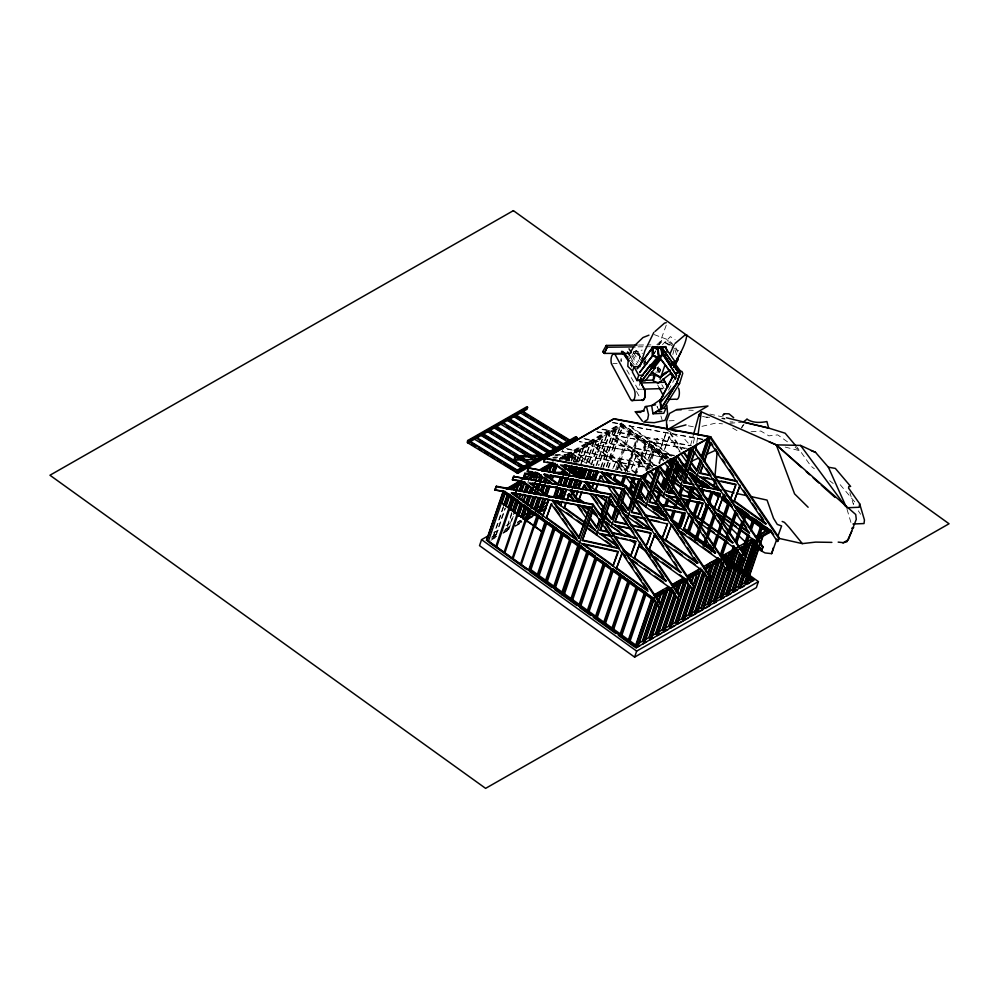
<?xml version="1.0" encoding="UTF-8"?>
<svg xmlns="http://www.w3.org/2000/svg" width="999" height="999" viewBox="0 0 999 999"><rect width="100%" height="100%" fill="white"/><g stroke="black" fill="none" stroke-linecap="round" stroke-linejoin="round"><path stroke-width="0.75" stroke-dasharray="5 3.75" d="M696.852 442.52L697.764 436.376M635.114 351.923L640.259 357.617L640.471 356.518L635.077 350.736L636.5 350.749L636.276 351.848L635.114 351.923L635.339 350.824L640.396 356.406M639.372 358.491L639.835 356.231L642.931 359.677M639.722 356.231L639.273 358.491L642.382 361.938M631.668 367.282L632.155 365.022L630.307 362.724M693.281 443.256L695.054 435.764M672.827 354.495L674.65 347.352L665.359 341.621L662.462 344.643M690.534 445.429L693.368 435.152M666.258 325.174L659.19 344.543M643.843 365.11L645.142 361.251M644.68 363.374L646.053 359.303M642.619 389.16L638.024 389.285L640.172 382.967M659.877 371.903L660.751 369.33A27.26 5.12 28.3 0 1 655.182 366.233M503.084 507.055L493.231 535.988L495.029 537.275L504.882 508.341M503.696 506.705L493.856 535.639L495.641 536.925L505.494 507.992M511.788 512.574L506.381 528.483L508.166 529.782L513.586 513.861M511.913 513.673L506.993 528.134L508.791 529.42L513.711 514.96M527.847 482.43L529.32 478.096M563.349 448.014L562.212 451.361L572.102 453.209L588.436 464.935M564.373 457.967L562.574 456.68L562.037 458.241L563.836 459.528L565.222 455.681L554.445 456.006M566.021 460.626L567.994 454.845L569.792 456.131L568.319 460.477M566.645 460.277L568.606 454.495L570.404 455.781L568.931 460.127M571.116 461.226L574.562 451.098L576.361 452.385L573.401 461.063M571.728 460.864L575.187 450.736L576.972 452.035L573.526 462.162M576.211 461.813L581.131 447.34L582.929 448.638L578.496 461.65M576.823 461.463L581.755 446.99L583.541 448.276L578.621 462.749M580.806 463.848L587.699 443.593L589.497 444.88L583.091 463.686M581.43 463.499L588.324 443.244L590.109 444.53L583.716 463.336M652.572 467.195L606.093 433.791L596.203 431.955L597.951 428.246M586.388 462.987L594.268 439.847L596.066 441.133L588.186 464.273M587.012 462.637L594.892 439.485L596.678 440.784L588.798 463.923M590.996 465.022L600.836 436.088L602.634 437.375L593.281 464.872M591.608 464.672L601.46 435.739L603.259 437.025L593.406 465.959M596.078 465.609L607.417 432.342L609.203 433.628L598.376 465.459M596.703 465.259L608.029 431.993L609.827 433.279L598.988 465.109M600.686 467.657L613.985 428.583L615.771 429.882L602.971 467.495M601.298 467.295L614.597 428.234L616.395 429.533L603.583 467.145M606.268 466.795L620.554 424.837L667.769 458.641M606.88 466.446L621.703 422.927L559.89 458.216M621.465 425.374L620.941 426.935L665.983 459.315M608.066 468.081L622.901 424.55M608.678 467.732L623.488 424.213L561.688 459.503M612.749 468.893L615.809 461.351L613.361 468.543M615.559 469.892L628.371 432.28L629.807 431.456L616.645 470.029M617.257 469.667L619.83 462.1L626.048 470.816M617.769 469.617L630.581 432.005L629.133 432.829M625.249 471.453L636.575 438.174L638.011 437.35L626.685 470.629M626.51 470.554L637.337 438.723L638.773 437.899L626.96 472.627M647.052 470.379L636.338 455.344L630.869 469.93L637.462 452.035L648.988 468.231M634.927 473.002L644.78 444.068L646.216 443.244L635.876 473.626M635.689 473.551L645.541 444.617L646.977 443.806L637.137 472.739M664.035 460.676L653.321 445.641L647.851 460.239L654.445 442.345L665.983 458.541M646.078 470.217L652.984 449.962L654.42 449.138L647.514 469.393M647.34 469.33L653.746 450.512L655.182 449.7L648.289 469.955M658.716 463.099L661.176 455.856L662.624 455.044L659.665 463.723M659.49 463.648L661.95 456.418L663.386 455.594L661.413 461.376M680.144 451.486L669.417 436.451L663.948 451.048L670.541 433.154L682.08 449.35M672.689 344.605L667.157 340.984L668.119 339.011L670.379 336.601L675.162 339.76M659.303 344.667L661.388 340.547L673.114 347.527M654.095 354.046L655.556 351.323M668.556 390.109L674.387 379.32M741.62 428.134L743.93 424.313M654.083 353.221L655.594 350.761M741.583 427.372L743.131 425.037M628.171 360.314L634.04 351.973L642.157 350.1M656.58 439.16L655.756 439.935L656.468 441.308L662.262 445.292L666.708 444.118L666.695 442.357L661.975 438.511L657.592 438.386L656.58 439.16L657.592 438.386M670.404 455.644L667.782 453.846L663.386 453.721L661.563 455.269L668.069 460.626M656.83 344.78L661.388 340.547M657.891 345.092L662.437 341.258L668.468 344.106L672.964 348.326M663.386 453.721L662.374 454.495M667.157 340.984L668.219 340.422M559.627 458.991L621.428 423.701L667.956 456.93M559.353 459.777L621.166 424.488L622.964 425.774L563.836 459.528M561.588 451.71L572.102 453.209M589.735 443.144L579.22 441.645L589.735 443.144L629.919 472.028M606.093 433.791L606.718 433.441L653.184 466.845M612.3 422.764L622.814 424.25L668.031 456.755M623.226 425L564.098 458.753L562.312 457.455M592.107 464.797L578.196 454.807L652.384 468.169M635.789 473.464L595.829 444.742L668.531 457.829M655.232 465.546L612.812 435.052L687 448.414M671.34 456.356L628.908 425.861L703.096 439.223M493.743 532.692L499.15 529.607M505.919 525.749L511.326 522.652M619.83 462.1L619.218 462.45L625.424 471.178M637.462 452.035L636.838 452.397L649.263 469.83M654.445 442.345L653.833 442.694L665.359 458.891M670.541 433.154L669.929 433.504L681.455 449.7M492.045 536.675L498.763 532.842M505.482 528.995L510.851 525.936M517.569 522.09L520.254 520.566M491.77 537.45L498.489 533.616M503.871 530.544L510.589 526.71M517.307 522.877L521.341 520.579M491.708 538.698L498.464 534.84M503.871 531.743L509.29 528.658M517.407 524.025L521.466 521.703M492.495 538.723L496.528 536.426M503.246 532.592L509.965 528.758M515.334 525.686L522.052 521.853M490.884 540.284L497.602 536.438M502.972 533.379L509.69 529.532M515.072 526.473L521.79 522.639M701.947 426.348L715.846 423.089L722.514 423.876M729.869 423.264L741.645 422.302M669.18 420.816L674.912 420.579L677.609 421.628M612.824 363.599L617.132 363.474M555.232 454.645L573.988 454.07L578.384 462.112M555.594 455.307L572.514 454.782L571.528 457.654L553.071 458.216M552.722 457.567L573.014 456.943L575.948 462.3M559.627 458.691L564.248 458.541L564.86 455.02L567.794 460.389M573.576 461.85L576.336 461.763M630.294 365.547L633.366 365.459M655.769 372.115L658.591 372.028L656.593 368.319M638.573 345.03L650.886 344.867M638.011 346.84L644.168 346.765M645.704 346.753L650.324 346.69M633.466 351.486L641.308 351.436M633.416 353.334L642.619 353.309M730.044 421.878L732.954 421.94M688.723 410.139L693.256 410.339M751.098 431.755L760.888 431.056L768.868 435.851L777.759 434.902L788.923 442.857M706.48 417.07L709.54 417.382M721.753 418.606L724.812 418.918M722.165 418.606L725.137 418.918M612.911 422.402L622.814 424.25M628.908 425.861L702.472 439.572M602.559 429.108L691.52 445.691M601.935 429.458L689.372 445.766M596.815 431.593L606.718 433.441M612.812 435.052L684.902 448.489M584.04 438.524L674.537 455.394M584.952 439.16L673.913 455.744M595.829 444.742L667.919 458.191M566.408 448.588L656.905 465.459M567.332 449.225L656.293 465.809M578.196 454.807L650.287 468.244M688.411 425.836L693.693 426.86M702.534 416.408L708.865 417.819M709.864 414.061L724.949 417.445M785.214 447.09L800.099 450.811L810.838 466.021L814.372 468.781M654.158 334.59L667.482 339.548L672.364 343.519M732.654 428.096L739.322 431.955M674.412 348.301L680.931 352.185M666.907 429.995L677.272 436.251M795.129 447.277L800.099 450.811L797.102 447.29M629.52 425.499L671.952 455.994M622.202 424.6L668.668 458.004M622.639 425.324L667.682 457.704M621.203 426.148L666.246 458.529M613.423 434.69L657.08 466.071M596.44 444.393L636.413 473.114M589.11 443.494L629.308 472.377M578.821 454.458L593.993 465.359M571.49 453.558L585.302 463.486M520.129 520.641L521.928 521.928M519.517 520.991L521.303 522.277M829.682 480.744L833.216 483.504M657.429 369.805L659.465 371.79M636.5 350.749L641.633 356.443M643.968 360.826L647.077 364.273M641.795 358.529L644.904 361.975M641.445 360.789L644.555 364.235M684.864 439.373L690.446 445.604M840.184 484.69L855.431 502.697L853.646 502.772L853.408 504.408L849.899 492.557M630.769 360.364L634.465 364.985M630.294 362.625L633.066 366.084M630.207 362.712L632.055 365.022M668.806 436.8L679.52 451.848M652.709 445.991L663.423 461.038M635.714 455.694L646.44 470.729M622.29 470.417L618.706 465.397L618.094 465.759L621.665 470.766M858.316 510.826L860.614 514.273M657.242 368.569L659.69 372.29M633.503 352.622L639.16 361.675M632.242 353.971L637.899 363.024M661.813 384.69L664.06 388.549M626.798 369.992L638.024 389.285M631.868 355.706L637.087 364.835M630.544 357.068L635.014 364.885M636.513 391.446L640.172 398.064M577.472 462.15L573.076 454.108L572.09 456.968L575.024 462.337M576.548 462.175L572.152 454.133L571.178 457.005L574.113 462.362M569.942 460.327L567.007 454.957L566.021 457.829L567.494 460.514M569.68 461.113L566.733 455.744L564.597 455.806L567.532 461.176M568.493 461.076L566.296 457.043L564.148 457.105L566.358 461.138M658.229 366.733L660.426 370.866M657.667 384.927L659.115 387.687M658.865 410.327L657.08 406.456L658.516 410.352M675.961 347.889L677.522 351.998M675.212 350.437L676.66 354.77M656.93 367.332L658.741 373.052M660.913 415.984L662.2 420.129M847.027 509.265L851.41 524.075M621.066 359.603L621.141 361.513A6.756 2.897 88.6 0 1 621.653 356.119M567.357 455.606L566.383 458.479L571.89 458.316L572.864 455.444L567.357 455.606M632.817 451.635L627.434 467.457L633.428 451.286L632.817 451.635M649.8 441.945L644.417 457.767L650.411 441.595L649.8 441.945M665.896 432.754L660.514 448.576L666.52 432.405L665.896 432.754M631.942 366.621L630.481 363.973L631.942 366.608M659.69 371.903L657.492 367.769L659.677 371.915"/><path stroke-width="1.5" d="M660.064 379.258L665.147 364.573M628.171 360.314L627.809 366.358L631.843 370.304M714.647 479.795L714.098 485.864L718.206 487.674M714.922 476.76L717.107 452.46M672.652 362.787L672.427 363.798L678.696 372.477L678.845 371.466L672.589 362.774L678.621 372.477L678.92 371.466L672.652 362.787L674.362 362.687L680.619 371.366L680.394 372.377L676.822 367.42M769.13 441.883L776.285 444.855L800.549 445.417L815.509 452.322L828.383 467.207L835.351 468.406L850.611 486.413L848.825 486.488L848.576 488.124L859.627 503.708L859.19 507.255L846.59 507.779M695.729 450.199L696.628 444.056M697.989 434.84L701.373 411.813L776.285 444.855L855.731 514.51L856.28 519.343L848.263 539.835L843.381 542.669L838.173 542.12M687.474 458.054L689.722 448.376M674.138 363.698L674.362 362.687M527.584 407.267L468.456 441.034L467.994 442.957L527.122 409.203L527.584 407.267L526.798 406.793L467.669 440.547L467.207 442.482L517.732 473.351L576.848 439.597L577.31 437.662L575.736 436.7L516.608 470.454L516.146 472.39L516.77 472.04M501.461 423.851L501.923 421.928L550.074 451.348M514.597 416.358L515.059 414.423L563.211 443.856M516.933 472.864L517.395 470.941L576.523 437.187M517.732 473.351L518.194 471.416L577.31 437.662M673.338 364.922L671.128 365.035L671.915 362.05L661.625 347.377L665.059 347.227L675.249 361.875L674.45 364.86M693.781 433.678L699.038 414.585L701.373 411.813M640.347 365.509L644.904 350.699L653.846 332.417M749.487 544.355L765.047 552.934L771.64 553.646L773.388 547.714M675.524 378.846L676.56 375.512L662.837 354.395L660.102 358.241L675.524 378.846L659.69 357.555L662.824 354.445L676.56 375.512M664.16 407.679L679.545 383.554L682.754 373.389L681.967 371.441L679.382 371.116L675.824 373.713M640.097 366.571L634.065 366.745L632.317 371.915L636.962 380.544L653.546 380.07L655.294 374.9L649.263 375.075M636.962 380.544L638.723 375.362L634.065 366.745M494.642 489.935L496.403 486.238L593.031 504.258L661.525 604.919L660.389 608.266L659.765 608.616L652.747 598.301L504.545 491.783L494.642 489.935L505.157 491.421L504.545 491.783M495.254 489.585L496.403 486.238M488.336 535.789L481.568 539.647L479.532 545.654L634.615 657.117L756.355 587.612L758.403 581.618L745.791 572.552M486.401 540.521L503.184 491.221L652.634 598.626L654.07 597.814M527.547 455.494L515.247 455.881L514.273 458.741L514.985 460.052L534.989 459.44M529.27 570.629L545.729 522.764L547.165 521.953L530.919 569.692L529.27 570.629L486.85 540.134L499.95 501.648L542.582 532.03L499.95 501.648M503.046 493.094L486.85 540.134M514.985 460.052L515.959 457.18L515.247 455.881M488.199 541.808L505.244 491.72L521.515 503.409M501.885 503.059L505.332 492.932L504.72 493.294M503.583 505.606L507.517 494.03M541.146 495.179L522.302 481.643L512.4 479.795L513.548 476.448L610.789 494.105L679.283 594.78L678.146 598.126L677.534 598.476L670.516 588.161L629.07 558.366M504.195 505.257L508.129 493.681M512.4 479.795L514.16 476.098M505.869 505.457L509.315 495.329M505.993 506.543L509.44 496.416M508.179 507.642L511.625 497.514M514.085 490.284L515.571 485.939M509.29 505.844L511.75 498.613M495.891 546.378L512.15 498.626M496.665 546.928L512.912 499.188M509.977 508.941L513.424 498.813M514.897 494.468L517.857 485.789M510.089 510.027L514.035 498.451M515.022 495.566L518.469 485.439M510.414 509.94L514.348 498.364M534.028 473.051L524.787 473.326L523.813 476.198L524.537 477.51L527.609 477.41M512.287 511.126L516.221 499.55M517.207 496.665L518.194 493.768M519.18 490.871L521.64 483.641M524.175 476.848L525.149 473.988L534.39 473.701M513.399 509.328L515.859 502.097M520.292 489.073L521.765 484.74M524.537 477.51L525.511 474.637L524.787 473.326M552.272 483.966L537.2 473.139L527.297 471.291L528.434 467.944L625.686 485.614L694.18 586.276L693.044 589.622L692.419 589.972L685.401 579.657L650.237 554.383M528.296 469.817L529.045 467.594M514.073 512.412L517.532 502.285M519.005 497.952L520.479 493.606M521.466 490.721L524.425 482.042M514.198 513.511L518.144 501.935M519.13 499.05L520.604 494.705M522.077 490.359L524.55 483.129M516.396 514.61L519.842 504.483M521.316 500.149L523.289 494.355M524.275 491.458L526.735 484.228M504.095 552.272L520.354 504.532M524.4 492.557L526.86 485.327M504.87 552.822L521.116 505.082M517.844 515.284L521.291 505.157M518.181 515.896L522.127 504.333M523.114 501.436L525.087 495.641M526.56 491.308L528.533 485.514M518.618 515.834L522.065 505.706M518.806 515.546L522.252 505.419M523.239 502.522L525.699 495.292M526.685 492.407L528.646 486.613M520.991 516.645L524.438 506.518M525.424 503.621L527.884 496.391M528.871 493.494L530.844 487.712M533.304 480.482L535.277 474.687M521.603 516.296L524.063 509.065M526.036 503.271L528.009 497.49M529.482 493.144L530.968 488.811M522.789 517.932L526.236 507.804M527.222 504.92L530.169 496.241M531.156 493.344L534.602 483.216M535.589 480.319L537.562 474.537M526.848 507.455L522.914 519.03L533.691 512.887M527.834 504.57L530.794 495.879M531.768 492.994L538.174 474.188M571.316 476.336L553.733 463.698L543.831 461.85L544.917 458.179L613.998 418.743L710.651 436.763L779.183 537.749L778.046 541.096L777.422 541.446L770.404 531.131L733.978 504.945M545.579 458.154L543.831 461.85M512.3 558.166L528.546 510.002M530.019 505.669L532.979 496.978M533.966 494.093L537.412 483.966M538.399 481.068L540.359 475.287M526.698 516.883L529.158 509.652M530.644 505.307L533.104 498.076M534.577 493.743L538.024 483.616M539.01 480.719L540.983 474.925M513.074 558.716L529.32 510.976M526.823 521.728L530.344 511.288M531.318 508.404L535.264 496.828M537.724 489.597L542.157 476.573M528.496 518.169L530.457 512.387M531.943 508.041L535.876 496.478M536.863 493.581L542.282 477.672M534.128 509.14L538.074 497.577M540.534 490.334L542.507 484.552M543.481 481.655L545.953 474.425M546.94 471.528L547.914 468.643M535.239 507.342L538.186 498.663M541.146 489.985L542.619 485.651M544.105 481.306L545.092 478.409M535.926 510.439L540.359 497.415M541.833 493.069L547.739 475.711M549.225 471.378L550.699 467.033M536.051 511.525L540.484 498.513M542.445 492.719L544.917 485.489M545.891 482.592L546.878 479.707M549.35 472.465L551.311 466.683M520.504 564.06L536.763 516.321M543.156 498.164L539.223 509.74L541.021 511.026L544.954 499.45M544.642 493.818L547.102 486.588M548.089 483.691L549.075 480.806M550.062 477.909L551.036 475.012M552.022 472.115L554.982 463.436M540.334 507.942L542.794 500.699M545.254 493.469L547.714 486.238M552.647 471.765L555.107 464.535M521.278 564.61L537.524 516.87M534.752 525.624L537.212 518.394M535.027 527.622L538.473 517.494M546.428 495.117L549.388 486.426M551.361 480.644L552.834 476.298M553.821 473.414L556.78 464.735M541.633 510.676L545.566 499.1M547.052 494.755L549.999 486.076M551.972 480.294L553.446 475.949M554.433 473.064L557.392 464.373M545.529 506.768L545.791 505.981L536.388 511.351M548.863 499.575L542.857 515.746L548.863 499.575L535.539 497.09M528.708 569.954L544.954 522.215M553.708 496.803L557.155 486.675M558.141 483.778L560.614 476.548M561.588 473.651L563.074 469.305M577.06 540.322L551.148 503.971L546.303 518.219L551.76 503.621M554.333 496.453L556.793 489.21M559.253 481.98L560.726 477.634M564.185 467.507L565.159 464.622M555.506 498.089L558.953 487.962M559.939 485.064L566.833 464.81M556.118 497.739L559.577 487.612M560.551 484.715L563.024 477.485M563.998 474.587L564.984 471.69M565.971 468.806L566.957 465.909M558.803 497.39L561.263 490.159M562.749 485.814L565.209 478.583M566.196 475.686L567.182 472.789M568.169 469.905L569.642 465.559M559.415 497.04L561.888 489.797M563.361 485.464L565.821 478.234M560.601 498.676L563.061 491.446M565.034 485.651L567.494 478.421M569.954 471.191L571.928 465.409M561.213 498.326L563.673 491.096M565.646 485.302L572.052 466.496M562.087 501.286L560.614 505.606L561.238 505.257L554.92 500.711M563.061 498.414L566.008 489.785M553.159 528.109L536.913 575.849L538.349 575.037M563.199 499.5L566.133 490.871M567.832 486.401L570.304 479.17M572.265 473.389L574.238 467.594M553.933 528.658L537.674 576.411L539.11 575.586L554.882 529.295M567.956 487.5L570.916 478.821M573.376 471.59L574.85 467.245M539.822 570.691L549.188 543.206M569.63 487.699L572.589 479.008M574.063 474.675L576.523 467.445M570.242 487.337L573.201 478.658M574.675 474.325L577.147 467.082M565.996 502.385L564.06 508.079L566.133 503.459M566.97 499.537L569.53 493.481L567.095 500.599M576.286 473.189L573.613 467.033M575.387 479.757L571.453 491.333L573.251 492.619M576.873 475.424L579.333 468.181M573.538 486.638L576.011 479.408M576.997 476.511L579.944 467.832M574.725 488.286L577.684 479.607M578.658 476.71L581.618 468.032M575.337 487.937L577.797 480.694M578.783 477.809L582.23 467.682M561.363 534.003L545.117 581.743L546.553 580.931M562.137 534.565L545.879 582.305L547.315 581.48L563.074 535.189M578.021 487.587L579.994 481.793M581.468 477.46L584.427 468.781M549.013 573.688L551.473 566.458M558.866 544.755L562.312 534.627M582.355 475.736L583.341 472.864L581.131 468.843M578.633 487.237L580.119 482.892M581.593 478.546L585.039 468.419M583.878 503.109L575.511 497.102L577.472 491.346M578.446 488.474L580.894 481.281M576.623 495.317L578.084 490.996M579.07 488.124L581.018 482.367M583.753 477.297L586.713 468.618M583.878 478.396L586.838 469.717M581.381 492.457L578.958 499.575L581.992 492.107M582.342 489.61L584.415 484.977L587.1 488.736M586.063 479.495L589.51 469.368M582.966 489.248L584.415 484.977M587.175 477.697L589.635 470.467M588.349 479.333L591.308 470.654M588.973 478.983L591.92 470.304M569.567 539.897L553.321 587.649L554.757 586.825L562.137 565.122M570.342 540.459L554.083 588.199L555.519 587.375L571.778 539.635M594.118 471.403L591.158 480.082L591.77 479.732M592.27 478.284L593.743 473.938M593.443 479.92L596.403 471.241M594.068 479.57L597.015 470.891M593.506 483.354L592.045 487.662L594.13 483.004M594.492 480.469L598.039 471.491L595.104 480.119M578.883 538.049L589.872 507.217L578.883 538.049L552.272 500.674L564.722 502.534M597.427 484.44L595.479 490.134L598.039 484.09M598.389 481.593L600.337 475.899L604.795 482.167M599.013 481.243L600.948 475.549M561.525 593.543L577.772 545.804M578.646 545.042L593.031 504.258M562.025 594.88L579.07 544.78M579.308 546.903L563.061 594.642L564.497 593.831L580.257 547.527M618.918 548.588L582.33 540.521L592.707 510.052M582.33 540.521L593.319 509.69L596.815 514.835M605.856 474.637L606.705 473.514L606.443 474.3M610.789 474.65L609.802 477.522L610.426 477.172L605.369 473.538M570.491 599.987L586.75 552.247M587.512 552.797L571.266 600.536L572.702 599.725L588.461 553.421M576.848 584.702L585.227 560.102M589.547 517.944L596.653 527.909L599.612 519.205M600.599 516.296L607.017 497.44M614.697 475.724L613.249 479.995L615.322 475.374M596.653 527.909L599.737 520.304M601.211 515.946L606.655 499.987M614.323 479.745L615.796 475.412M600.786 522.052L596.403 534.902L597.027 534.552L588.236 528.234M601.76 519.193L610.789 494.105M608.866 532.317L600.087 530.382L610.464 499.912M600.087 530.382L602.185 525.674M603.671 521.316L611.076 499.55M594.942 558.141L578.696 605.881L580.132 605.069M620.816 484.465L623.763 475.786M621.578 485.014L624.537 476.336M621.753 485.089L624.225 477.859M596.665 559.328L580.906 605.619L579.457 606.443L595.716 558.691L597.152 557.879M622.527 485.651L625.973 475.524M615.983 506.343L611.538 519.405L606.218 511.925M616.97 503.446L622.527 488.586L617.095 504.545M616.108 507.442L612.162 519.055L606.83 511.575M617.132 509.265L611.301 526.398L619.455 531.468M618.106 506.418L625.686 485.614M628.159 524.775L614.984 521.878L618.93 510.264M619.917 507.367L625.349 491.408M614.984 521.878L619.055 511.363M620.042 508.466L625.474 492.507M603.146 564.035L586.9 611.775L588.336 610.963M629.02 490.359L633.453 477.347M603.92 564.597L587.662 612.337L589.098 611.513L604.87 565.222M589.81 606.618L600.149 576.236M629.295 492.357L631.755 485.127M632.742 482.23L634.215 477.897M630.731 491.545L632.704 485.751M633.678 482.867L635.164 478.521M621.865 501.248L628.071 509.965L639.06 479.145L633.129 496.553M629.183 508.166L631.655 500.911M627.834 516.958L632.692 502.684M633.666 499.825L641.57 476.211L710.651 436.763M611.351 569.929L595.104 617.682L596.54 616.858M641.758 514.697L631.518 512.437L641.882 481.968M612.125 570.491L595.866 618.231L597.302 617.407L613.061 571.116M582.192 544.018L617.794 551.885L612.949 566.121L617.931 552.959M636.725 497.702L637.712 494.817M639.185 490.472L641.645 483.241M643.131 478.896L644.605 474.562M599 609.627L600.474 605.282M608.853 580.694L612.3 570.566M631.518 512.437L634.602 504.832M636.076 500.474L642.507 481.618M637.986 496.815L638.973 493.918M639.959 491.021L642.906 482.342M643.893 479.445L645.866 473.663M638.935 497.44L639.922 494.542M640.896 491.645L643.856 482.967M644.842 480.082L647.802 471.403M622.389 552.422L616.395 568.593L622.389 552.422L626.76 558.853M619.555 575.836L603.309 623.576L604.745 622.752L613.111 598.164M638.736 489.86L645.841 499.825L648.801 491.121M649.787 488.211L656.83 469.006M645.841 499.825L648.863 492.032M650.399 487.862L656.755 468.881M620.329 576.386L604.07 624.125L605.506 623.301L621.765 575.561M645.591 506.818L659.365 466.383L727.859 567.045L726.723 570.392L719.705 560.077L678.259 530.294M658.054 504.233L649.275 502.297L651.748 495.042M652.734 492.132L659.652 471.828M614.785 537.15L635.564 541.745L630.706 555.981L635.689 542.819M649.275 502.297L651.872 496.141M652.859 493.244L660.264 471.478L662.012 474.038M634.765 558.104L640.147 542.282L634.153 558.453L634.765 558.104L666.37 580.819M627.759 581.73L611.513 629.47L612.949 628.646L615.409 621.415M653.134 509.502L654.12 506.605M655.107 503.708L656.093 500.811M657.067 497.927L660.027 489.248M661.013 486.351L663.973 477.672M665.446 473.326L667.906 466.096M628.533 582.28L612.275 630.019L613.711 629.195L629.969 581.455M622.789 599.712L628.209 583.803M654.882 507.155L653.895 510.052L655.344 509.228L656.318 506.331M655.868 504.258L659.815 492.694M661.775 486.9L664.735 478.221M666.208 473.888L668.681 466.645M658.291 500.549L660.751 493.319M662.724 487.524L665.684 478.846M667.157 474.513L669.13 468.718M670.117 465.834L671.59 461.488M667.045 480.706L664.073 489.41L656.98 479.445M668.518 476.348L673.95 460.389M646.091 546.053L651.073 532.892L647.19 544.28M668.081 482.48L663.224 496.753L663.836 496.403M669.055 479.632L676.985 456.318L745.479 556.98L746.103 556.63L677.597 455.969M675.686 494.168L666.895 492.232L669.367 484.977M670.354 482.08L677.272 461.763M666.895 492.232L669.492 486.076M670.978 481.73L677.884 461.413M635.963 587.624L619.705 635.364L621.141 634.54M655.044 533.778L649.038 549.949L655.044 533.778L657.667 537.637M661.338 515.397L662.812 511.051M664.285 506.718L666.758 499.475M668.718 493.693L670.691 487.912M671.678 485.014L674.637 476.336M675.624 473.439L677.584 467.657M636.738 588.174L620.479 635.913L621.915 635.102L637.674 588.798M621.64 633.091L626.073 620.079M662.599 514.497L663.586 511.6M665.546 505.819L668.019 498.588M669.979 492.794L671.465 488.461M672.452 485.564L673.925 481.231M676.385 473.988L678.358 468.206M666.495 506.443L668.468 500.661M670.928 493.431L679.795 467.382M674.238 471.341L680.444 480.069L683.903 469.905M684.889 467.008L690.821 449.587M680.444 480.069L684.028 471.004M685.501 466.658L690.946 450.686M663.236 536.263L667.594 523.451L662.137 538.036L662.749 537.687L657.829 534.153M627.909 641.258L644.168 593.518M670.529 518.394L672.989 511.163M673.975 508.266L674.962 505.382M675.936 502.485L677.909 496.69M678.895 493.806L681.355 486.563M644.929 594.068L628.683 641.808L630.119 640.996L646.365 593.256M629.845 638.998L631.318 634.652M635.751 621.628L645.104 594.143M670.804 520.392L674.25 510.264M675.237 507.38L678.184 498.701M679.67 494.355L681.63 488.573M683.603 482.779L686.063 475.549M694.13 484.79L683.89 482.542L686.85 473.826M687.836 470.929L694.255 452.06M683.89 482.542L686.975 474.925M687.961 472.028L694.879 451.71M671.74 521.016L675.187 510.889M677.659 503.658L679.133 499.325M680.606 494.98L683.066 487.749M684.552 483.404L687.499 474.725M671.578 524.35L665.571 540.509L671.578 524.35L678.571 534.615M635.489 645.829L652.01 597.302M651.648 599.85L636.375 644.692L638.174 645.978L653.933 599.687M749.999 561.063L745.566 574.088L753.77 579.982L635.851 647.939L639.972 645.579M502.922 491.995L652.372 599.412L652.896 597.852L647.901 594.255M691.221 463.399L696.54 470.879L699.999 460.714M701.485 456.368L706.917 440.397L709.54 440.422M677.747 527.185L682.667 512.724M685.127 505.482L687.1 499.7M688.086 496.803L691.533 486.675M696.54 470.879L700.611 460.364M702.097 456.006L707.042 441.496M637.287 647.115L653.808 598.588L652.372 599.412M679.008 526.286L683.441 513.274M685.901 506.043L687.874 500.249M688.848 497.352L692.295 487.225M694.767 479.995L695.292 478.434L696.915 477.51L690.634 473.002M634.615 657.117L636.663 651.111L758.403 581.618M679.283 528.296L684.702 512.375M686.663 506.593L693.069 487.787M696.303 477.872L701.648 462.162M702.622 459.315L710.064 437.425L707.005 436.863M687.824 503.771L689.31 499.425M663.973 509.065L684.752 513.661L679.894 527.897L684.877 514.735M681.206 526.023L684.652 515.896M687.612 507.217L692.045 494.193M693.031 491.308L694.018 488.411M695.978 482.617L696.965 479.732M655.631 602.235L642.332 641.296L644.118 642.582L660.376 594.842M656.605 599.338L658.091 595.004M643.431 639.497L655.744 603.334M710.227 475.599L699.987 473.351L702.946 464.635M703.933 461.738L710.351 442.869M699.987 473.351L703.071 465.734M704.545 461.388L710.976 442.52L712.724 445.092M657.542 604.62L644.742 642.232L642.944 640.946L635.764 645.042M658.528 601.723L660.988 594.492M689.335 514.198L683.341 530.369L689.335 514.198L693.706 520.629M659.24 607.167L648.9 637.549L650.686 638.836L666.945 591.096M660.227 604.27L664.66 591.246M659.852 606.818L649.512 637.187L645.167 639.672M661.338 602.472L664.785 592.345M659.765 608.616L661.525 604.919M686.713 533.628L691.633 519.168M693.119 514.822L697.552 501.81M699.025 497.465L700.012 494.567M700.998 491.683L702.971 485.889M651.311 638.486L667.557 590.746M687.974 532.742L692.894 518.269M693.88 515.384L698.313 502.36M699.799 498.014L700.786 495.129M701.76 492.232L702.747 489.335M688.648 531.368L692.095 521.241M688.923 533.366L693.356 520.342M694.829 516.008L699.75 501.535M700.736 498.651L701.723 495.754M702.709 492.857L703.696 489.96M671.228 587.499L655.469 633.791L657.255 635.089L672.527 590.234M656.081 633.441L670.853 590.047M702.984 503.246L697.527 517.844L702.984 503.246L683.703 498.988M657.879 634.727L672.652 591.333M674.837 592.432L662.037 630.044L663.836 631.331L675.649 596.615M675.824 589.535L677.797 583.753M663.149 628.246L674.962 593.518M675.948 590.634L677.921 584.84M694.917 539.535L698.85 527.959M701.323 520.729L706.468 505.581M707.717 501.91L711.163 491.783M677.122 592.27L680.082 583.591M676.261 596.266L664.447 630.981L662.649 629.695L651.885 635.839M677.247 593.369L680.694 583.241M707.504 505.357L695.691 540.084L697.127 539.26L700.074 530.581M708.491 502.472L711.937 492.345M702.759 519.905L707.192 506.88M710.639 496.753L712.112 492.42M701.061 527.684L713.373 491.52M677.534 598.476L679.283 594.78M684.365 579.994L668.606 626.298L670.404 627.584L686.65 579.845M678.583 598.451L669.218 625.936L671.016 627.235L686.775 580.931M679.557 595.554L683.99 582.542M688.473 583.478L675.174 622.539L676.972 623.826L689.772 586.213M689.46 580.581L690.933 576.248M719.967 493.543L714.51 508.141L719.967 493.543L699.2 488.961M676.286 620.741L688.598 584.577M703.121 545.429L705.581 538.186M706.568 535.302L713.96 513.598M690.759 583.329L693.219 576.086M677.584 623.476L690.384 585.864M691.37 582.966L693.843 575.736M714.235 515.596L703.883 545.978L705.331 545.154L706.805 540.821M707.791 537.924L710.252 530.694M711.238 527.797L715.172 516.221M723.95 494.443L717.944 510.614L723.95 494.443L725.699 497.015M692.082 588.411L681.743 618.793L683.541 620.079L699.787 572.34M693.069 585.514L697.502 572.502M691.72 590.946L682.354 618.443L684.153 619.73L700.411 571.99M694.18 583.716L696.64 576.485M692.419 589.972L694.18 586.276M703.084 571.64L688.311 615.047L690.109 616.333L704.882 572.927M689.422 613.249L703.708 571.291M711.325 551.323L712.312 548.426M713.298 545.529L716.745 535.402M717.719 532.517L720.679 523.838M721.665 520.941L727.572 503.583M712.587 550.424L728.346 504.133M714.735 544.717L717.195 537.474M718.668 533.141L720.142 528.796M725.561 512.887L728.021 505.656M705.007 574.025L690.721 615.983L688.923 614.685L665.322 628.171M705.993 571.128L706.98 568.231M708.928 440.771L765.646 524.138L730.606 498.951L736.076 484.353L721.241 481.081M715.009 546.715L718.456 536.588M719.442 533.691L721.902 526.461M722.889 523.563L729.782 503.309M730.606 498.951L735.589 485.776M694.617 612.075L706.705 576.573M707.692 573.676L710.152 566.445M695.466 610.963L706.793 577.684M708.266 573.339L710.726 566.108M740.047 485.252L734.04 501.423L739.56 486.688M697.252 612.25L708.091 580.419M709.565 576.086L713.511 564.51M664.26 543.144L701.935 570.217L708.953 580.531L710.714 576.835L642.22 476.173M708.953 580.531L710.714 576.835M716.832 561.463L701.061 607.754L702.859 609.053L719.118 561.313M702.135 605.981L716.92 562.574M720.017 555.769L724.937 541.308M725.923 538.411L735.289 510.926M720.791 556.318L727.684 536.063M728.671 533.179L731.618 524.5M732.604 521.603L735.564 512.924M733.766 518.781L735.239 514.448M703.446 608.716L719.692 560.976M721.728 556.955L726.66 542.482M727.647 539.585L728.621 536.7M729.607 533.803L736.513 513.548M721.528 562.275L707.255 604.233L709.04 605.519L725.299 557.779M708.328 602.447L721.615 563.386M723.413 564.685L709.627 605.182L707.829 603.896M724.4 561.788L725.873 557.442M724.762 567.42L713.436 600.699L715.234 601.985L731.48 554.245M725.749 564.535L729.195 554.408M724.849 568.543L714.01 600.362L704.158 605.993M727.309 561.301L728.795 556.967M731.668 551.535L733.641 545.754M735.114 541.408L742.007 521.153M742.994 518.269L743.98 515.372M731.942 553.533L728.496 563.661L729.932 562.849L734.864 548.376M732.929 550.649L734.402 546.303M735.888 541.97L742.781 521.715M743.768 518.818L744.755 515.921M715.808 601.66L732.117 553.608M736.55 540.596L739.01 533.354M659.977 466.034L728.471 566.695L726.723 570.392M736.825 542.594L745.691 516.545M735.376 550.874L719.617 597.165L721.415 598.451L737.662 550.711M720.204 596.84L734.977 553.434M721.99 598.126L738.249 550.387L704.869 569.442M739.597 553.121L725.811 593.631L727.597 594.929L741.395 554.42M740.584 550.237L741.57 547.34M726.385 593.306L739.685 554.245M744.305 544.418L747.751 534.29M749.725 528.496L752.185 521.266M742.369 551.523L743.855 547.177M728.184 594.592L741.483 555.531M742.457 552.634L744.58 546.416M745.566 543.518L748.526 534.84M750.661 529.133L752.959 521.815M746.016 545.591L738.136 568.743L736.7 569.567M747.489 541.258L749.462 535.464M750.948 531.131L753.895 522.452M742.819 558.279L731.992 590.109L733.778 591.396L750.037 543.656M743.805 555.382L747.252 545.254M733.066 588.324L742.906 559.39M744.879 553.608L747.839 544.93M750.611 543.319L734.365 591.058L732.567 589.772M753.933 540.284L738.174 586.575L739.972 587.862L755.731 541.57M739.248 584.79L753.533 542.844M744.63 573.463L755.456 541.633M756.942 537.287L760.389 527.16M740.546 587.537L756.305 541.233M756.231 542.182L744.904 575.461L746.34 574.637L758.653 538.473M758.204 536.401L761.151 527.722M759.365 533.578L760.838 529.233M759.64 535.576L762.1 528.346M757.654 543.98L744.355 583.041L746.153 584.328L762.412 536.588M758.641 541.083L760.114 536.75M745.429 581.268L757.741 545.092M746.728 584.003L759.54 546.391M760.526 543.493L762.986 536.263M750.274 580.294L750.549 579.507L741.27 584.802M715.371 512.337L754.307 540.322L761.325 550.636L763.086 546.94L694.592 446.266M761.325 550.636L763.086 546.94M768.593 533.054L769.118 531.493L735.339 507.217M753.508 580.769L753.77 579.982M751.785 517.182L770.566 530.669L770.029 532.242L740.759 548.951M777.422 541.446L779.183 537.749M771.64 553.646L776.872 539.073M777.921 536.163L781.593 525.961L777.284 524.425L773.513 518.294L767.057 500.099L750.736 496.515M677.622 357.654L673.676 367.382L678.034 359.453L674.962 364.76M670.029 353.658L674.238 344.555M655.556 404.807L645.354 406.618L643.731 410.189L640.347 412.45L635.327 411.738L642.432 421.203M851.772 531.268L846.89 541.758L842.869 542.882M606.256 345.429L602.772 351.648L604.233 353.396L607.23 347.227L606.256 345.429L637.037 345.042M630.357 353.334L604.283 353.396L607.23 347.227L634.939 346.878M674.8 364.647C678.658 354.97 685.888 345.492 686.75 334.965L684.765 335.239L675.049 343.469M674.675 364.498L680.931 352.185M673.276 375.462L659.902 401.074L673.463 375.449M630.494 352.197L633.316 347.49M661.887 407.629L676.448 383.728L680.019 373.539L679.382 371.116M656.355 349.538L657.854 347.09L660.551 347.627M661.388 407.842L676.51 383.728L680.019 373.539L679.22 371.591L675.649 373.913M660.589 359.465L654.445 367.457L652.659 367.545L652.16 365.871L659.165 356.755L652.16 365.871L652.634 367.557L659.914 357.729M660.689 346.915L657.754 348.089L652.647 347.29L652.572 355.669L639.56 372.577L652.684 355.719L652.672 347.377L657.854 347.09L652.16 346.628L652.572 355.669L658.741 358.067L661.937 354.433L660.689 346.915L665.983 346.628L667.12 352.147M641.52 376.398L650.536 364.672L654.158 364.485M640.958 378.708L641.633 380.981L651.548 368.094L655.182 367.894L654.495 365.622M655.182 367.894L645.267 380.781L641.633 380.981L640.734 377.572M641.633 376.398L650.661 364.672L651.685 368.094L641.758 380.981M652.634 367.557L659.665 358.429M644.892 372.34L657.317 357.292M660.951 401.91L676.448 383.728L679.545 383.554M635.264 344.98L643.006 337.537L648.95 335.164M722.764 415.272L724.587 413.723L728.97 413.836L733.691 417.682M655.019 331.468L664.522 323.114L666.233 322.677M671.54 372.802L658.229 383.229L653.171 380.856L653.846 374.3L660.102 377.347L669.967 370.105M663.386 374.101L665.734 372.265M724.587 413.723L723.576 414.498M659.015 357.879L662.549 355.182L660.913 346.915L658.179 348.451L652.684 347.452L652.722 355.719L659.053 358.254L658.179 348.451M669.792 370.13L660.102 377.347L651.348 372.252M660.963 408.504L659.715 400.099L662.449 408.429L652.996 413.761L663.736 413.286L665.983 408.291L660.963 408.504L652.996 413.761L651.71 405.656L659.715 400.099L662.162 400M668.244 429.22L707.991 405.994L676.623 409.627L669.592 413.424L666.495 421.241L666.845 428.534M496.765 425.599L500.799 423.301M520.966 470.566L523.651 469.031M526.348 467.495L529.033 465.971M531.718 464.435L535.751 462.125M549.188 454.458L551.873 452.922M527.297 471.291L532.155 471.728M506.143 488.898L535.701 472.015M539.735 469.717L553.171 462.05M507.217 488.911L519.305 482.005M524.687 478.946L527.372 477.41M530.057 475.874L534.09 473.576M542.157 468.968L551.56 463.598M537.2 473.139L541.583 475.487M510.626 488.648L522.714 481.755M528.084 478.683L537.499 473.314M541.533 471.004L554.969 463.336M510.352 489.435L523.788 481.768M529.17 478.696L538.573 473.326M542.607 471.029L554.695 464.123M511.288 489.535L524.875 481.78M528.896 479.483L538.311 474.113M543.681 471.041L555.769 464.135M559.078 485.289L543.906 474.388L547.477 474.587M520.804 517.257L527.559 513.386M535.676 508.753L547.852 501.81M555.968 497.177L565.434 491.77M576.261 485.589L580.319 483.266M588.436 478.633L592.482 476.323M595.192 474.775L597.902 473.239M578.046 491.57L570.029 490.534L578.021 501.748M487.287 539.385L486.663 539.735L636.113 647.152M560.576 497.539L564.597 495.242M576.698 488.336L579.383 486.8M524.737 520.317L535.489 514.173M538.174 512.649L546.241 508.041M555.644 502.672L558.329 501.136M571.765 493.469L575.799 491.158M582.517 487.325L585.214 485.789M587.899 484.265L590.584 482.729M528.508 518.793L532.542 516.495M541.945 511.126L545.978 508.828M571.503 494.243L574.188 492.719M599.725 478.134L602.409 476.598M575.511 497.102L576.123 496.753L572.34 494.03M613.998 418.743L544.942 458.504L641.595 476.523L710.689 437.075L615.571 419.343M591.271 507.954L648.001 591.308L511.251 493.031L591.895 507.604M549.238 497.427L529.008 482.892L609.652 497.452M576.873 476.76L560.439 464.947L641.071 479.52M653.246 468.806L658.841 469.38M628.071 509.965L628.683 509.615L621.59 499.65M680.819 486.7L680.207 487.062L693.968 446.615L762.462 547.29M630.294 528.296L614.847 525.374L631.168 528.983M706.967 504.145L700.961 520.317L701.573 519.955M658.441 535.389L697.177 563.236L697.801 562.874L694.305 557.742M673.751 523.476L714.947 553.084L715.559 552.734L710.314 545.029M653.883 594.967L668.668 586.538M671.353 585.002L683.453 578.096M687.474 575.786L700.923 568.119M703.608 566.583L718.293 558.204M720.941 556.693L752.746 538.523M755.406 537.012L767.332 530.207L756.455 537.037M654.969 594.992L663.024 590.384M665.709 588.848L668.406 587.312M672.439 585.014L683.179 578.871M688.561 575.811L697.964 570.441M706.031 565.834L711.663 561.987L713.461 563.274L696.415 613.361L692.382 615.659M712.724 562.012L718.031 558.978M722.002 556.718L725.973 554.445M728.633 552.934L731.28 551.411M744.53 543.856L747.177 542.332M749.837 540.821L752.484 539.31M654.333 597.027L670.466 587.824M673.151 586.288L685.239 579.383M687.936 577.847L701.373 570.179M704.058 568.643L737.312 549.65M739.972 548.139L754.545 539.822M757.192 538.299L770.566 530.669M652.747 598.301L653.371 597.951L660.389 608.266M670.516 588.161L671.128 587.812L673.763 591.683M685.401 579.657L686.026 579.308L687.774 581.893M695.878 520.229L737.324 550.012L737.936 549.662L732.916 546.053M770.404 531.131L771.028 530.781L773.651 534.64M655.419 597.04L702.447 570.192M705.132 568.656L719.817 560.277M722.477 558.753L754.282 540.596M756.93 539.085L770.291 531.456M656.493 597.065L671.278 588.623M673.963 587.087L686.051 580.182M688.748 578.646L702.185 570.978M690.846 613.586L701.648 607.429M716.083 599.188L738.748 586.238M642.657 644.055L646.69 641.745M649.375 640.209L653.408 637.911M657.442 635.614L661.475 633.304M664.16 631.78L668.194 629.47M670.878 627.934L674.912 625.636M677.597 624.1L688.348 617.969M699.063 611.85L703.034 609.577M705.681 608.066L709.665 605.794M713.636 603.521L716.283 602.01M720.267 599.737L724.238 597.477M726.885 595.966L730.868 593.693M733.516 592.182L737.499 589.909M741.47 587.637L744.118 586.126M748.101 583.853L752.334 580.806L723.563 560.114M682.991 465.159L687.112 463.274M691.246 461.376L698.126 458.229M706.38 454.458L716.008 450.049M623.788 353.683L622.964 354.008A6.756 2.897 88.6 0 1 625.362 354.707L629.02 361.326L624.625 353.921L613.748 353.983M851.735 528.246L853.708 527.559M668.368 429.558L685.988 424.887M778.983 538.374L802.334 543.618L815.621 542.107L831.88 542.382M635.327 411.738L644.23 411.001M659.003 411.638L661.738 411.488M671.915 362.05L675.249 361.875M678.845 371.466L680.619 371.366M681.643 473.151L676.111 468.306L677.722 468.231M852.971 524.013L864.023 523.551L864.447 520.004L859.627 503.708M631.543 400.449A6.756 2.947 88.1 0 0 634.752 397.49A6.756 2.947 88.1 0 0 634.228 389.423L615.372 354.995A6.756 2.947 88.1 0 0 611.875 355.706A6.756 2.947 88.1 0 0 611.388 363.648L630.756 399.675L631.543 400.449L641.583 400.149A6.756 2.947 88.1 0 0 644.792 397.19A6.756 2.897 88.6 0 0 644.367 389.135L639.248 379.87M530.631 455.407L546.003 454.932M549.088 454.845L553.696 454.695M527.922 456.156L515.596 456.531L514.622 459.403L522.327 459.165M530.981 456.056L540.234 455.781M515.959 457.18L540.596 456.431M541.158 459.253L544.23 459.153M576.023 468.881L580.144 468.743M576.373 469.53L580.506 469.405M554.045 472.427L566.358 472.052M569.43 471.965L574.05 471.815M576.198 471.753L581.705 471.59M555.919 473.039L566.708 472.714M571.291 472.564L582.055 472.24M525.511 474.637L533.204 474.4M536.276 474.313L539.348 474.213M557.804 473.651L567.032 473.364M573.189 473.176L584.253 472.839L581.318 467.482M547.24 476.148L550.349 476.048M578.334 475.199L581.443 475.761L582.417 472.889L579.482 467.532M530.681 477.322L541.446 476.985M547.602 476.798L558.366 476.473M575.287 475.949L583.279 475.711M638.723 375.362L643.244 375.237M640.172 382.967L664.672 382.267M639.198 379.857L644.268 389.123L662.524 388.586M668.656 399.388L675.848 399.188A6.756 2.897 88.6 0 0 679.008 396.228A6.756 2.897 88.6 0 0 678.546 388.161M621.54 352.659L622.727 352.622M625.686 356.955L628.458 360.414L625.586 356.955L627.996 356.918M665.609 405.532L666.882 405.532L667.607 413.823L665.022 420.342L654.258 422.689L643.743 422.065L647.614 419.505L648.538 414.847L646.54 406.63L645.354 406.618M676.623 409.627L681.156 409.827M661.937 354.433L664.81 354.67M652.572 355.669L655.456 355.906M660.401 347.939L657.554 347.714L658.741 358.067L657.954 348.451M661.326 346.653L665.059 347.227M673.251 430.569L676.323 431.143M687.861 449.038L692.831 449.962L749.55 533.329L710.813 505.494M544.917 458.179L641.57 476.211M547.277 462.025L551.51 462.812M564.01 465.147L571.416 466.533M574.375 467.082L587.687 469.567M590.646 470.117L598.039 471.491M606.505 473.076L619.83 475.549M622.789 476.111L630.182 477.485M633.141 478.034L637.587 478.871M528.434 467.944L625.062 485.964L693.568 586.625M550.437 475.137L568.194 478.446M571.153 478.996L580.032 480.656M587.025 481.955L606.256 485.539M609.215 486.101L622.527 488.586M543.906 474.388L623.925 489.31L680.644 572.664L645.604 547.477M513.548 476.448L610.177 494.468L678.671 595.129M513.024 479.445L520.092 480.756M532.592 483.091L545.904 485.576M548.863 486.126L556.268 487.5M559.228 488.049L566.62 489.435M581.006 492.12L588.399 493.494M591.358 494.043L604.682 496.528M495.779 486.588L592.419 504.607L660.913 605.269M513.349 492.957L516.308 493.506M519.268 494.055L532.579 496.54M567.682 503.084L580.993 505.569M583.953 506.118L589.872 507.217M734.028 492.919L722.314 489.473M737.062 493.568L746.178 495.541M700.599 472.989L710.851 475.249M715.234 476.223L737.187 481.056M714.622 476.573L736.575 481.406M684.502 482.18L693.281 484.115M696.216 484.765L721.091 490.247M697.052 485.439L720.479 490.596M667.519 491.883L674.837 493.494M679.22 494.468L704.108 499.95M678.608 494.817L703.496 500.299M649.887 501.948L657.217 503.558M660.139 504.208L686.488 510.002M660.988 504.87L685.876 510.364M632.13 512.087L640.908 514.023M645.304 514.985L667.257 519.83M644.692 515.347L668.106 520.504M615.596 521.528L627.31 524.1M630.232 524.75L652.185 529.582M631.081 525.424L651.573 529.945M600.699 530.032L608.029 531.643M612.412 532.604L637.3 538.086M611.8 532.954L636.688 538.436M582.941 540.172L619.542 548.226M703.433 477.147L709.365 478.459M699.849 476.848L713.199 479.795M716.171 480.444L735.451 484.702M685.851 486.014L696.241 488.311M683.753 486.038L697.102 488.986M700.074 489.635L719.355 493.893M677.772 497.677L666.77 495.729L702.372 503.596M654.208 506.431L649.138 505.794L661.013 508.416M657.18 507.08L660.139 507.742M666.083 509.053L685.364 513.311M633.478 515.909L645.342 518.531M651.286 519.842L658.703 521.478M631.38 515.934L644.73 518.881M647.702 519.542L666.982 523.801M637.712 529.932L649.587 532.554M634.128 529.632L650.449 533.241M602.06 533.853L612.437 536.151M615.409 536.8L618.369 537.462M621.341 538.111L627.272 539.423M630.244 540.084L636.176 541.383M599.962 533.878L611.825 536.5M584.29 543.993L618.418 551.535M726.46 417.782L768.631 428.059L785.152 433.216L796.103 446.116M711.363 484.927L714.098 485.864L708.466 483.266M811.213 450.661L815.509 452.322M782.167 521.453L784.415 522.352L789.222 527.497L802.334 543.618M676.111 468.306L683.141 471.553M651.835 372.065L659.852 376.835M521.628 410.676L569.78 440.097M523.776 414.198L527.672 416.583M530.282 418.169L534.178 420.554M536.788 422.152L547.19 428.509M549.8 430.107L565.409 439.647M562.599 444.205L514.448 414.772L513.986 416.708L562.137 446.128M515.896 417.145L538.024 430.669M541.933 433.054L544.53 434.652M547.127 436.238L551.036 438.623M554.944 441.009L557.542 442.594M508.491 418.169L556.643 447.602M556.031 447.952L507.879 418.519L507.417 420.454L555.569 449.887M508.029 420.104L517.145 425.674M521.041 428.059L523.651 429.645M526.248 431.243L530.157 433.628M534.053 436.014L536.663 437.599M539.26 439.198L543.169 441.583M545.766 443.169L549.675 445.554M552.272 447.152L554.882 448.738M549.462 451.698L501.311 422.277L500.849 424.213L547.689 452.834M506.668 427.035L509.265 428.633M511.875 430.219L515.771 432.604M519.68 434.99L522.277 436.575M524.887 438.174L535.302 444.53M537.899 446.128L548.314 452.485M495.354 425.674L543.506 455.107M542.894 455.457L494.742 426.024L494.28 427.959L542.42 457.38M496.191 428.396L501.398 431.58M503.996 433.179L514.41 439.535M517.02 441.121L527.422 447.49M530.032 449.075L540.434 455.444M536.938 458.853L488.786 429.42L488.324 431.356L493.531 434.54M536.313 459.203L488.174 429.782L487.712 431.705L534.552 460.339M496.128 436.126L506.543 442.495M509.14 444.08L513.049 446.466M515.646 448.064L518.256 449.65M520.854 451.236L524.762 453.621M530.369 462.599L482.217 433.179L481.755 435.102L492.17 441.471M529.745 462.949L481.605 433.529L481.143 435.464L527.984 464.085M494.767 443.057L497.365 444.655M499.975 446.241L510.377 452.609M512.986 454.195L515.584 455.781M518.194 457.38L523.401 460.564M525.998 462.15L528.596 463.736M475.649 436.925L523.801 466.358M523.176 466.708L475.037 437.275L474.562 439.21L521.416 467.844M479.083 441.246L489.498 447.602M492.107 449.2L502.509 455.556M505.119 457.155L515.521 463.511M518.131 465.109L520.729 466.695M469.08 440.671L517.232 470.104M467.669 440.547L518.194 471.416M471.216 444.193L475.124 446.59M479.021 448.976L481.63 450.561M484.228 452.147L488.136 454.533M490.734 456.131L494.642 458.516M497.24 460.102L501.148 462.487M503.746 464.085L514.16 470.442M680.556 462.187L685.489 465.721M689.173 468.381L695.329 472.802M701.698 477.372L718.918 489.76M726.298 495.067L731.218 498.601M734.665 501.073L766.27 523.788M682.404 464.31L686.101 466.958M688.561 468.731L718.306 490.109M678.084 463.973L681.842 466.683M701.947 481.131L709.477 486.538M740.883 509.115L748.413 514.522M754.695 519.043L762.237 524.463M765.996 527.172L771.028 530.781M670.454 458.728L674.213 461.426M677.959 464.123L681.718 466.82M690.471 473.114L699.238 479.408M701.735 481.206L709.24 486.6M736.775 506.393L749.287 515.384M669.929 458.903L673.701 461.613M676.211 463.424L681.231 467.033M687.512 471.553L710.114 487.799M717.657 493.219L720.167 495.017M722.677 496.828L727.709 500.437M670.267 460.439L684.028 470.342M690.297 474.837L709.065 488.324M714.06 491.92L730.331 503.608M668.756 460.327L672.502 463.024M676.261 465.721L683.766 471.116M691.271 476.511L707.542 488.211M712.549 491.808L718.805 496.303M721.303 498.101L731.318 505.294M736.325 508.891L767.607 531.381M667.232 460.214L672.24 463.811M675.998 466.508L683.503 471.903M692.257 478.196L704.77 487.187M709.777 490.784L718.543 497.09M722.289 499.787L732.304 506.98M737.312 510.576L767.344 532.155M662 469.605L669.38 474.912M671.84 476.685L677.996 481.106M684.365 485.689L702.821 498.951M708.978 503.371L715.122 507.792M718.568 510.264L748.9 532.067M661.388 469.967L668.768 475.262M671.228 477.035L702.21 499.3M675.799 483.091L683.328 488.511M687.1 491.221L694.642 496.64M718.506 513.786L722.265 516.495M726.036 519.205L736.088 526.423M739.859 529.133L748.651 535.452M658.853 471.715L661.363 473.514M671.415 480.744L696.528 498.788M705.319 505.119L710.351 508.728M641.333 476.66L652.397 484.615M654.857 486.376L662.237 491.683M666.533 494.767L683.378 506.88M689.522 511.301L733.179 542.682M644.405 479.657L651.785 484.965M654.245 486.738L685.214 508.991M691.37 513.411L732.567 543.031L675.848 459.665L673.838 459.29L663.461 489.76L657.255 481.043M655.044 490.084L662.574 495.504M668.855 500.012L675.137 504.532M699 521.678L701.51 523.488M707.791 527.996L714.073 532.517M719.105 536.126L727.896 542.445M654.432 490.434L680.806 509.39M688.336 514.81L692.107 517.519M607.092 472.864L610.876 475.586M614.66 478.296L634.827 492.794M639.872 496.428L642.394 498.239M653.746 506.393L666.358 515.459M671.39 519.08L680.219 525.424M684.003 528.146L713.011 548.988M721.827 555.332L735.701 565.297M738.224 567.107L743.268 570.741M606.118 473.851L611.126 477.447M613.548 479.195L623.638 486.451M627.397 489.148L633.653 493.643M638.648 497.24L642.407 499.937M652.422 507.13L666.183 517.02M672.439 521.515L678.696 526.023M683.703 529.62L712.487 550.299M724.999 559.29L727.497 561.088M729.994 562.887L743.768 572.789M613.861 479.645L621.241 484.952M627.397 489.373L633.541 493.793M637.237 496.441L643.393 500.861M648.913 504.832L665.759 516.933M671.902 521.353L680.519 527.547M683.953 530.019L715.559 552.734M602.222 472.065L620.629 485.302M629.245 491.483L634.165 495.029M636.625 496.79L667.594 519.055M728.296 564.497L737.05 570.791M638.673 501.048L646.216 506.468M653.746 511.888L658.778 515.496M681.38 531.743L685.152 534.453M688.923 537.162L697.714 543.481M702.734 547.09L711.525 553.409M717.806 557.917L720.316 559.727L723.825 564.885M595.354 470.704L597.864 472.515M605.406 477.934L614.198 484.253M619.218 487.862L621.728 489.66M625.499 492.37L628.009 494.18M635.551 499.6L664.435 520.354M670.716 524.875L673.226 526.673M562.312 465.509L580.019 478.221M586.338 482.767L592.657 487.312M596.103 489.785L601.023 493.319M619.467 506.58L625.624 511.001M631.992 515.584L651.673 529.732M666.196 540.159L697.801 562.874M585.726 483.116L597.939 491.908M604.095 496.328L606.555 498.089M610.252 500.749L612.712 502.509M620.092 507.817L651.061 530.082M556.855 465.147L564.385 470.566M599.562 495.841L604.582 499.45M610.864 503.971L615.884 507.579M625.936 514.797L628.446 516.608M635.988 522.027L642.27 526.535M674.924 550.012L682.454 555.432M688.736 559.939L695.017 564.447M576.336 479.945L581.356 483.553M597.689 495.292L606.48 501.61M608.99 503.421L615.272 507.929M622.814 513.349L642.906 527.797M654.208 535.914L659.228 539.522M544.517 474.038L559.69 484.94M579.57 499.225L584.49 502.759M598.026 512.487L601.71 515.134M604.17 516.908L610.327 521.328M615.459 525.024L633.915 538.286M649.662 549.6L681.268 572.315M598.638 513.723L630.844 536.875M639.447 543.056L641.907 544.83M547.864 480.007L550.374 481.805M559.165 488.124L565.446 492.644M584.29 506.181L589.31 509.802M605.631 521.528L609.402 524.238M639.547 545.904L645.829 550.424M654.62 556.743L658.391 559.452M662.162 562.15L670.953 568.481M679.745 574.8L684.765 578.409M556.031 486.675L564.835 492.994M567.345 494.805L572.365 498.414M582.417 505.631L588.698 510.152M592.457 512.862L597.489 516.471M603.771 520.979L625.112 536.326M630.144 539.935L635.164 543.556M638.935 546.253L646.465 551.673M530.894 483.441L549.862 497.077M564.672 507.729L584.353 521.878M588.049 524.525L595.429 529.832M600.574 533.528L617.794 545.904M622.714 549.438L631.331 555.631M553.034 500.149L584.977 523.114M587.437 524.875L618.406 547.14M623.326 550.674L665.759 581.168L609.04 497.814M524.175 482.192L532.966 488.511M537.986 492.12L540.509 493.931M566.883 512.887L571.903 516.495M576.923 520.104L584.465 525.524M605.819 540.871L610.839 544.48M632.192 559.827L637.212 563.436M644.755 568.856L649.775 572.464M654.807 576.073L663.598 582.392M546.166 498.788L548.676 500.599M556.218 506.006L583.853 525.874M586.363 527.672L613.998 547.539M621.528 552.959L625.299 555.669M694.879 611.288L696.678 612.574M511.863 492.682L543.468 515.397M546.915 517.869L576.435 539.085M582.817 543.668L613.561 565.771M617.007 568.244L647.352 590.047M508.928 494.13L517.719 500.449M524 504.97L530.282 509.478M534.053 512.187L542.844 518.506M549.113 523.026L556.655 528.434M562.937 532.954L569.218 537.462M572.989 540.172L581.78 546.49M588.061 551.011L595.591 556.431M601.873 560.938L608.154 565.446M613.174 569.068L624.475 577.185M626.997 578.995L634.527 584.415M640.809 588.923L647.09 593.443M524.013 505.219L546.54 521.403M549.038 523.201L570.317 538.486M572.814 540.284L585.327 549.288M587.837 551.086L595.342 556.48M597.839 558.279L610.352 567.27M612.862 569.068L620.367 574.462M622.864 576.261L645.391 592.457M533.266 513.136L535.064 514.423M532.654 513.486L534.44 514.772M526.086 517.232L527.872 518.531M529.945 568.993L562.474 592.37M563.723 593.269L637.549 646.341M489.448 542.707L526.985 569.692M529.482 571.49L552.01 587.674M554.52 589.485L577.035 605.669M579.545 607.467L590.796 615.559M593.306 617.357L615.834 633.553M618.331 635.352L634.602 647.04M481.568 539.647L636.663 651.111M704.42 496.453L709.253 500.087M685.164 480.169L689.61 484.065M694.043 487.962L698.476 491.858M801.635 467.544L776.285 444.855L794.567 493.856L808.129 507.255M806.243 471.678L809.702 474.775M813.161 477.872L818.93 483.029M821.228 485.089L835.064 497.465M717.02 514.76L745.591 542.207M625.386 356.106L621.528 351.461L622.951 351.523L627.534 357.23M624.55 354.907L626.385 357.192M621.778 351.548L626.348 357.267M602.946 351.648L604.283 353.396M800.549 445.417L845.666 506.53M683.853 451.835L689.173 459.315M690.946 461.8L697.165 470.517M683.229 452.185L688.561 459.665M680.419 453.096L686.675 461.875M689.347 465.634L694.705 473.151M667.757 461.026L672.19 467.257M673.963 469.742L681.056 479.707M667.132 461.376L671.578 467.607M665.209 463.536L670.566 471.066M673.251 474.825L678.608 482.342M650.761 470.729L655.207 476.948M650.149 471.078L654.582 477.31M647.327 471.99L652.697 479.508M656.268 484.515L661.625 492.032M631.368 478.296L636.688 485.764M639.36 489.51L646.453 499.475M629.87 477.397L636.962 487.362M630.319 481.693L634.79 487.962M639.26 494.23L641.932 497.989M625.237 475.774L635.963 490.821M637.749 493.331L644.005 502.097M610.052 483.454L602.072 472.24L601.46 472.602L608.553 482.567M612.712 487.187L619.817 497.152M611.213 486.301L619.205 497.514M608.091 485.564L609.877 488.074M614.348 494.343L617.032 498.101M622.389 505.619L625.961 510.639M607.479 485.926L618.194 500.961M620.879 504.72L626.236 512.237M585.539 481.68L591.745 490.397M595.304 495.379L604.17 507.842M584.927 482.03L591.133 490.759M593.793 494.493L603.558 508.191M592.457 496.266L597.814 503.783M601.386 508.791L603.171 511.301M583.803 485.327L587.375 490.347M590.059 494.105L602.559 511.65M605.244 515.409L609.702 521.678M570.641 490.184L578.633 501.398M582.18 506.381L587.499 513.848M590.172 517.594L597.265 527.559M580.681 505.482L587.774 515.447M570.417 494.742L573.988 499.75M578.458 506.018L582.03 511.026M568.906 493.831L574.263 501.361M576.947 505.119L585.876 517.644M588.561 521.403L594.817 530.182M552.884 500.324L579.507 537.699M554.445 507.38L559.802 514.91M562.487 518.668L566.945 524.937M571.416 531.193L576.773 538.723M671.128 365.035L662.462 352.322L661.887 349.488M710.064 437.425L778.571 538.099M715.346 448.951L718.843 454.083M722.339 459.215L724.962 463.074M729.332 469.493L733.691 475.924M743.543 490.384L750.536 500.661M752.284 503.234L756.655 509.652M759.277 513.511L763.648 519.93M699.25 458.141L701.86 461.988M706.231 468.406L710.601 474.837M713.224 478.683L716.72 483.828M728.321 500.861L731.817 506.006M735.314 511.138L737.936 514.997M742.307 521.416L746.678 527.834M760.189 547.702L761.937 550.287M682.255 467.832L685.751 472.977M689.248 478.109L691.87 481.968M696.241 488.386L700.611 494.805M711.338 510.564L715.709 516.982M718.331 520.841L721.827 525.973M725.324 531.118L727.934 534.964M743.206 557.405L744.954 559.977L744.342 560.327L737.324 550.012M666.383 480.469L670.754 486.888M673.376 490.734L676.872 495.879M678.621 498.451L685.614 508.728M696.328 524.475L700.699 530.906M703.321 534.752L706.817 539.897M658.229 469.73L714.947 553.084M641.595 476.523L710.089 577.185M643.381 482.904L646.877 488.036M650.374 493.169L652.984 497.027M657.354 503.446L661.725 509.877M664.347 513.723L667.844 518.868M680.319 537.187L684.69 543.606M687.312 547.464L691.683 553.883M704.307 572.452L709.565 580.182M640.459 479.87L697.177 563.236M630.344 497.477L634.715 503.896M637.337 507.754L640.834 512.887M644.33 518.031L646.952 521.878M660.289 541.495L663.786 546.628M667.282 551.76L670.779 556.905M674.275 562.037L676.897 565.896M691.283 587.037L693.044 589.622M616.321 507.267L620.691 513.686M623.314 517.544L626.81 522.677M629.432 526.535L633.803 532.954M645.391 549.987L650.636 557.704M652.384 560.264L656.755 566.695M659.377 570.541L663.748 576.972M599.437 518.693L602.934 523.826M604.682 526.398L611.675 536.675M613.423 539.235L617.794 545.666M629.382 562.699L632.879 567.844M636.375 572.976L641.62 580.681M643.368 583.254L647.739 589.672M672.664 363.861L678.496 372.777M678.034 472.003L680.731 476.273M629.008 348.801L631.43 352.672M627.559 351.848L629.795 355.769M576.311 466.383L577.772 469.068M571.478 467.107L573.676 471.128M571.203 467.882L573.414 471.915M569.293 466.508L572.227 471.878M568.294 465.946L571.965 472.664M670.491 373.014L672.689 377.147M663.361 378.796L667.757 387.063M663.311 378.808L667.669 387.075M659.115 387.687L663.473 395.954M828.383 467.207L845.953 506.381M709.877 501.486L712.362 507.08M699.038 414.585L699.662 416.258M653.945 365.784L654.445 367.457M650.536 364.672L651.548 368.094M666.62 424.612L666.845 428.658M641.67 400.162A6.756 2.897 88.6 0 0 644.842 397.202A6.756 2.947 88.1 0 0 644.268 389.123M521.016 411.026L520.554 412.949L568.706 442.382L569.168 440.447L521.016 411.026M671.952 362.063L671.166 365.047L662.949 353.072L661.8 347.402L671.952 362.063M652.647 347.29L637.15 368.793L652.672 347.377M746.99 419.218L743.119 422.177L768.631 428.059L766.907 421.553C760.177 422.814 752.971 423.089 746.99 419.218M513.386 210.639L49.95 475.237L485.614 788.361L949.05 523.763L513.386 210.639"/></g></svg>
